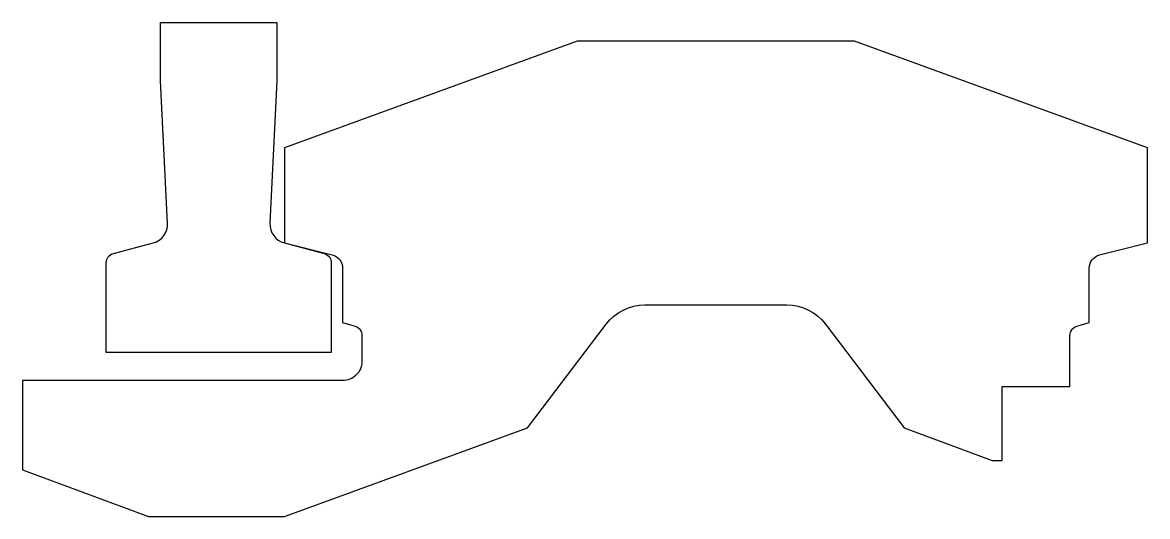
# Model space of a CAD drawing. Header units: millimetres. Extents: x 0 to 580, y 0 to 255.
import ezdxf

# ---------------------------------------------------------------- set-up
doc = ezdxf.new("R2010")
doc.units = ezdxf.units.MM
doc.layers.add('beton', color=7, linetype='Continuous')
doc.layers.add('isolatie', color=7, linetype='Continuous')

msp = doc.modelspace()

# ---------------------------------------------------------------- linework, layer by layer
at = {"layer": 'beton', "color": 2}
msp.add_lwpolyline([(131.18, 254.58), (131.18, 224.58), (127.58, 151.16, 0.353795), (135, 141), (155.47, 135.56, -0.340059), (159.18, 130.73), (159.18, 84.58), (43.18, 84.58), (43.18, 130.73, -0.340059), (46.9, 135.56), (67.37, 141, 0.353795), (74.79, 151.16), (71.18, 224.58), (71.18, 254.58)], format="xyb", close=True, dxfattribs=at)
at = {"layer": 'isolatie', "color": 3}
msp.add_lwpolyline([(300.94, 99.11, -0.234552), (320.86, 109), (394.14, 109, -0.234552), (414.06, 99.11), (454.6, 45.7), (500, 28.9), (505, 28.9), (505, 67), (540, 67), (540, 93.28, -0.331206), (543.56, 98.07), (550, 100), (550, 128.03, -0.344151), (555.3, 134.83), (580, 141), (580, 190), (429, 245), (286, 245), (135, 190), (135, 141), (159.7, 134.83, -0.344151), (165, 128.03), (165, 100), (171.44, 98.07, -0.331206), (175, 93.28), (175, 80, -0.414214), (165, 70), (0, 70), (0, 24), (65, 0), (135, 0), (260.4, 45.7)], format="xyb", close=True, dxfattribs=at)

doc.saveas('drawing.dxf')
